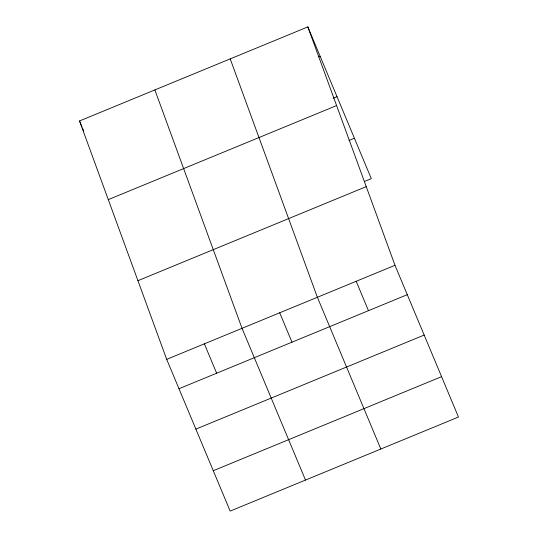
<?xml version="1.0" encoding="UTF-8"?>
<svg xmlns="http://www.w3.org/2000/svg" width="538" height="538" viewBox="0 0 538 538"><rect width="100%" height="100%" fill="white"/><g stroke="black" fill="none" stroke-linecap="round" stroke-linejoin="round"><path stroke-width="0.81" d="M307.837 26.9L394.993 265.301L458.47 417.044L230.163 511.1L166.693 359.357L79.53 120.956L307.837 26.9L371.307 178.643L364.32 181.521M318.57 56.914L320.123 56.275M333.13 98.259L337.017 96.658M108.293 199.632L336.6 105.576M348.98 140.499L354.414 138.259M137.93 280.688L366.23 186.632M166.693 359.357L394.993 265.301M178.979 388.732L407.286 294.676M195.872 429.116L424.173 335.06M213.277 470.716L441.577 376.661M356.183 281.293L368.469 310.668M380.843 449.022L317.373 297.279L230.21 58.877M279.699 312.8L291.993 342.175M305.503 480.064L242.033 328.321L154.87 89.92M204.359 343.836L216.653 373.217M79.53 120.956L82.119 127.143M82.765 128.69L83.733 131.003"/></g></svg>
